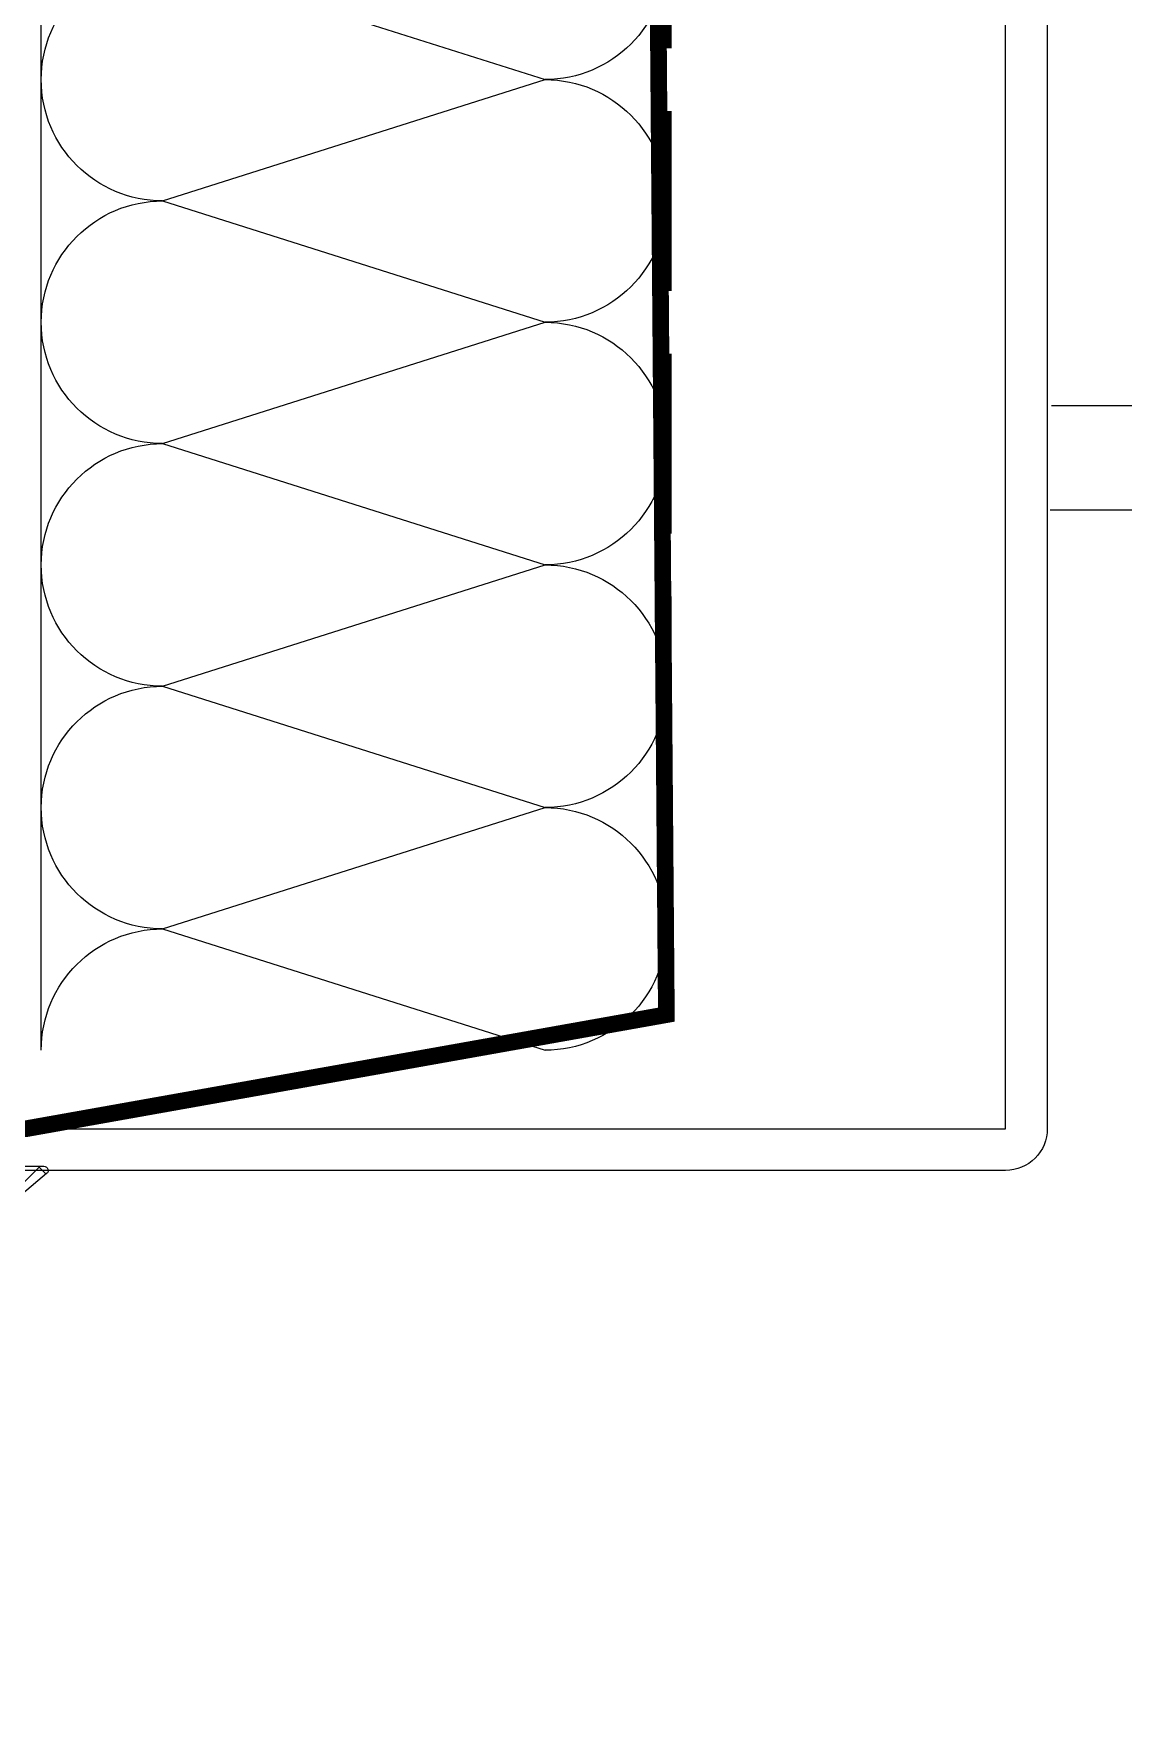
# Model space of a CAD drawing. Header units: inches. Extents: x 21 to 38546, y 13 to 15001.
# Drawn here: x 5743.96 to 5749.19, y 960.81 to 968.87 of the extents above; entities that cross this region are included whole.
import ezdxf

# ---------------------------------------------------------------- set-up
doc = ezdxf.new("R2010")
doc.units = ezdxf.units.IN
doc.header["$MEASUREMENT"] = 0
doc.set_wipeout_variables(frame=1)
for name, pattern in [('DASHDOT', [1, 0.5, -0.25, 0, -0.25]), ('DASHED2', [0.375, 0.25, -0.125]), ('HIDDEN', [9.525, 6.35, -3.175])]:
    doc.linetypes.add(name, pattern=pattern)
for name, color, linetype, lineweight in [('Z_MİM_-KM-GLAZ', 8, 'Continuous', 25), ('Z_MİM_-KM-IRON-09', 8, 'Continuous', 25), ('Z_MİM_-KM-PAINT', 8, 'Continuous', 25), ('Z_MİM_-KM-PATTERN-00', 8, 'Continuous', 25), ('Z_MİM_-KM-PAVEMENT', 8, 'Continuous', 25), ('Z_MİM_-KM-STRS', 8, 'Continuous', 25), ('Z_MİM_-KM-WALL-PLASTER', 8, 'Continuous', 25), ('Z_MİM_00', 8, 'Continuous', 25), ('Z_MİM_2-0', 8, 'Continuous', 25), ('Z_MİM_3-1', 8, 'DASHED2', 25), ('Z_MİM_AX', 8, 'DASHDOT', 25), ('Z_MİM_fitiller_k', 8, 'Continuous', 25), ('Z_MİM_MYM Taşyünü', 8, 'Continuous', 25), ('Z_MİM_MYM_alüminyum levha', 8, 'Continuous', 25), ('Z_MİM_MYM_MEMBRAN_', 8, 'HIDDEN', 25), ('Z_MİM_MYM_taşyünü', 8, 'Continuous', 25), ('Z_MİM_OL', 8, 'Continuous', 25)]:
    doc.layers.add(name, color=color, linetype=linetype, lineweight=lineweight)

# ---------------------------------------------------------------- blocks, each defined once
blk = doc.blocks.new('TRETUVAR')
at = {"layer": 'Z_MİM_-KM-PATTERN-00'}
h = blk.add_hatch(dxfattribs=at)
h.set_pattern_fill('AR-B816', color=256, scale=0.3, angle=90)
h.set_pattern_definition([(90, (21322.77, 490.03), (-60.96, 4e-15), []), (180, (21322.77, 490.03), (-60.96, -60.96), [60.96, -60.96])])
h.paths.add_polyline_path([(22632.7717, 2700.0323), (19252.7715, 2700.0323), (19252.7715, 2750.0322), (19097.7717, 2750.0323), (19097.7717, 2610.0323), (22542.7717, 2610.0323), (22542.7717, 2080.1297), (22697.7717, 2080.1297), (22697.7717, 1460.1297), (22542.7717, 1460.1297), (22542.7717, 980.0317), (21222.7713, 980.0317), (21222.7713, 590.0317), (20152.7722, 590.0317), (20152.7722, 980.0317), (19012.7715, 980.0317), (19012.7747, 1635.0312), (18722.7715, 1635.0312), (18722.7718, 2610.0323), (18807.7717, 2610.0323), (18807.7717, 2750.0323), (18632.7718, 2750.0323), (18632.7715, 1545.0312), (18922.7743, 1545.0312), (18922.7711, 890.0317), (19882.7722, 890.0317), (19882.7722, 665.0172), (20022.7506, 665.0334), (20022.7705, 490.0317), (21322.7713, 490.0317), (21322.7713, 890.0317), (22632.7717, 890.0317), (22632.7717, 1220.1297), (22797.7717, 1220.1297), (22797.7717, 2180.1297), (22632.7717, 2180.1297)])
h.paths.add_polyline_path([(19082.7717, 2750.0323), (18822.7717, 2750.0323), (18822.7717, 2610.0323), (19082.7717, 2610.0323)], flags=16)
at = {"layer": 'Z_MİM_-KM-PAVEMENT'}
blk.add_lwpolyline([(22542.7717, 1460.1297), (22542.7717, 980.0317), (21222.7713, 980.0317), (21222.7713, 590.0317), (20152.7722, 590.0317), (20152.7722, 980.0317), (19012.7715, 980.0317), (19012.7747, 1635.0312), (18722.7715, 1635.0312), (18722.7718, 2610.0323), (22542.7717, 2610.0323), (22542.7717, 2080.1297), (22697.7717, 2080.1297), (22697.7717, 1460.1297)], close=True, dxfattribs=at)
blk = doc.blocks.new('VD')
at = {"layer": 'Z_MİM_2-0', "extrusion": (0.950035, -0.312144, 0), "elevation": -4.976}
blk.add_lwpolyline([(10.179, 0), (15.145, 0)], dxfattribs=at)
at = {"layer": 'Z_MİM_2-0', "extrusion": (0.932972, 0.359948, 0), "elevation": 5.738}
blk.add_lwpolyline([(14.873, 0), (10.567, 0)], dxfattribs=at)
at = {"layer": 'Z_MİM_2-0'}
blk.add_lwpolyline([(-1.734, 13.003), (1.724, 13.579)], dxfattribs=at)
at = {"layer": 'Z_MİM_2-0', "extrusion": (0.164399, -0.986394, 0)}
for points, elevation in [([(-0.174, 0), (4.084, 0)], -11.73), ([(3.854, 0), (-0.404, 0)], -10.349), ([(3.624, 0), (-0.634, 0)], -8.968), ([(3.393, 0), (-0.864, 0)], -7.587), ([(3.163, 0), (-1.095, 0)], -6.206), ([(2.933, 0), (-1.325, 0)], -4.825), ([(2.703, 0), (-1.555, 0)], -3.444), ([(2.473, 0), (-1.785, 0)], -2.063)]:
    blk.add_lwpolyline(points, dxfattribs=dict(at, elevation=elevation))
at = {"layer": 'Z_MİM_2-0', "extrusion": (1, 0, 0)}
for points, elevation in [([(11.924, 0), (0.142, 0)], 1.55), ([(0.142, 0), (11.224, 0)], -1.55), ([(-2.725, 0), (-3.093, 0)], -0.451), ([(-3.093, 0), (-2.725, 0)], 0.451)]:
    blk.add_lwpolyline(points, dxfattribs=dict(at, elevation=elevation))
at = {"layer": 'Z_MİM_2-0', "extrusion": (0.065533, -0.99785, 0), "elevation": -0.902}
blk.add_lwpolyline([(-0.259, 0), (2.164, 0)], dxfattribs=at)
at = {"layer": 'Z_MİM_2-0', "extrusion": (0, 1, 0)}
for points, elevation in [([(4.1, 0), (-4.1, 0)], -0.058), ([(-0.451, 0), (0.451, 0)], -2.725)]:
    blk.add_lwpolyline(points, dxfattribs=dict(at, elevation=elevation))
at = {"layer": 'Z_MİM_2-0'}
for centre, start, end in [((-1.75, 0.142), 270, 0), ((1.75, 0.142), 180, 270)]:
    blk.add_arc(centre, 0.2, start, end, dxfattribs=at)
at = {"layer": 'Z_MİM_2-0', "extrusion": (0, 0, -1)}
for centre, radius, start, end in [((1.28, -0.058), 2.82, 290.35102, 0), ((-1.28, -0.058), 2.82, 180, 249.64898), ((0, 3.392), 6.5, 273.97611, 290.35102), ((0, 3.392), 6.5, 249.64898, 266.02389)]:
    blk.add_arc(centre, radius, start, end, dxfattribs=at)
at = {"layer": 'Z_MİM_3-1', "extrusion": (0.469472, -0.882948, 0)}
blk.add_lwpolyline([(-1.297, 0), (0, 0)], dxfattribs=at)
at = {"layer": 'Z_MİM_3-1', "extrusion": (-0.469472, -0.882948, 0), "elevation": 0}
blk.add_lwpolyline([(0, 0), (1.297, 0)], dxfattribs=at)
at = {"layer": 'Z_MİM_3-1'}
for points in [[(-2.2, -2.725), (-1.145, -0.609)], [(-0.637, -3.077), (-0.52, -0.609)], [(-0.468, -3.092), (-0.35, -0.609)], [(0.468, -3.092), (0.35, -0.609)], [(0.637, -3.077), (0.52, -0.609)], [(1.145, -0.609), (2.2, -2.725)]]:
    blk.add_lwpolyline(points, dxfattribs=at)
at = {"layer": 'Z_MİM_3-1', "extrusion": (0.998869, -0.047542, 0), "elevation": -1.06}
blk.add_lwpolyline([(-3.05, 0), (-0.66, 0)], dxfattribs=at)
at = {"layer": 'Z_MİM_3-1', "extrusion": (0, 1, 0), "elevation": -0.609}
blk.add_lwpolyline([(1.145, 0), (-1.145, 0)], dxfattribs=at)
at = {"layer": 'Z_MİM_3-1', "extrusion": (0.998869, 0.047542, 0), "elevation": 1.06}
blk.add_lwpolyline([(-3.05, 0), (-0.66, 0)], dxfattribs=at)
at = {"layer": 'Z_MİM_AX', "extrusion": (1, 0, 0), "elevation": 0}
blk.add_lwpolyline([(-7.108, 0), (19.942, 0)], dxfattribs=at)
blk = doc.blocks.new('*U82')
at = {"layer": 'Z_MİM_-KM-IRON-09'}
blk.add_lwpolyline([(0.3999, 20), (0.3999, 54.5), (5.3999, 54.5), (5.3999, 55), (-0.1001, 55), (-0.1001, 20), (0.3999, 20)], dxfattribs=at)
at = {"layer": 'Z_MİM_OL', "xscale": -0.1, "yscale": 0.1, "zscale": 0.1}
blk.add_blockref('VD', (4.0738, 54.5058), dxfattribs=at)
blk = doc.blocks.new('*U160')
at = {"layer": 'Z_MİM_MYM_taşyünü'}
for p, q in [((-140.748, 5.823), (-146.572, 24.177)), ((-140.748, 5.823), (-134.925, 24.177)), ((-129.101, 5.823), (-134.925, 24.177)), ((-129.101, 5.823), (-123.278, 24.177)), ((-117.454, 5.823), (-123.278, 24.177)), ((-117.454, 5.823), (-111.631, 24.177)), ((-105.807, 5.823), (-111.631, 24.177)), ((-105.807, 5.823), (-99.984, 24.177)), ((-94.16, 5.823), (-99.984, 24.177)), ((-146.572, 0), (-134.925, 0)), ((-134.925, 0), (-123.278, 0)), ((-123.278, 0), (-111.631, 0)), ((-111.631, 0), (-99.984, 0)), ((-99.984, 0), (-88.337, 0))]:
    blk.add_line(p, q, dxfattribs=at)
at = {"layer": 'Z_MİM_MYM_taşyünü', "const_width": 0.5}
for points in [[(-145.072, 30), (-136.425, 30)], [(-133.425, 30), (-124.778, 30)], [(-121.778, 30), (-113.131, 30)], [(-110.131, 30), (-101.484, 30)], [(-98.484, 30), (-89.837, 30)]]:
    blk.add_lwpolyline(points, dxfattribs=at)
at = {"layer": 'Z_MİM_MYM_taşyünü'}
for centre, start, end in [((-140.748, 24.177), 90, 180), ((-140.748, 24.177), 360, 90), ((-129.101, 24.177), 90, 180), ((-129.101, 24.177), 360, 90), ((-117.454, 24.177), 90, 180), ((-117.454, 24.177), 360, 90), ((-105.807, 24.177), 90, 180), ((-105.807, 24.177), 360, 90), ((-94.16, 24.177), 90, 180), ((-146.572, 5.823), 270, 0), ((-134.925, 5.823), 180, 270), ((-134.925, 5.823), 270, 0), ((-123.278, 5.823), 180, 270), ((-123.278, 5.823), 270, 0), ((-111.631, 5.823), 180, 270), ((-111.631, 5.823), 270, 0), ((-99.984, 5.823), 180, 270), ((-99.984, 5.823), 270, 0)]:
    blk.add_arc(centre, 5.823, start, end, dxfattribs=at)
blk = doc.blocks.new('-KM-AL1 150_900')
blk.add_wipeout([(151.4879, -34.02), (151.7258, -15.4799), (149.45, -15.45), (149.45, 7.15), (9.45, 7.15), (9.45, -15.45), (7.3978, -15.45), (7.5673, -34.0611)])
at = {"layer": 'Z_MİM_fitiller_k'}
h = blk.add_hatch(dxfattribs=at)
h.set_pattern_fill('ANSI37', color=256, scale=0.05)
h.set_pattern_definition([(45, (45.00172, -18.45002), (-0.1122532, 0.1122532), []), (135, (45.00172, -18.45002), (-0.1122532, -0.1122532), [])])
h.paths.add_polyline_path([(146.3104, -30.45, -0.414214), (146.3304, -30.47), (146.3304, -31.38, -0.668179), (146.2963, -31.3942), (146.258, -31.3559, 0.414214), (146.2297, -31.3559), (146.1914, -31.3942, -0.414214), (146.1631, -31.3942), (146.1227, -31.3537, 0.427607), (146.0938, -31.3544, -0.210768), (145.9904, -31.4), (145.6987, -31.4, -0.668179), (145.6846, -31.3659), (145.7558, -31.2947, -0.198912), (145.7911, -31.28), (145.9904, -31.28, 1.650385), (145.974, -31.2486, -0.245393), (145.933, -31.27), (145.7633, -31.27, 0.198912), (145.7491, -31.2759), (145.6308, -31.3942, -0.414214), (145.6025, -31.3942), (145.5643, -31.3559, 0.414214), (145.536, -31.3559), (145.4977, -31.3942, -0.414214), (145.4694, -31.3942), (145.4311, -31.3559, 0.414214), (145.4028, -31.3559), (145.3646, -31.3942, -0.668179), (145.3304, -31.38), (145.3304, -30.47, -0.414214), (145.3504, -30.45), (145.6204, -30.45, 0.414214), (145.6404, -30.43), (145.6404, -30.33, 0.414214), (145.6204, -30.31), (145.5887, -30.31, -0.668179), (145.5746, -30.2759), (145.6546, -30.1959, -0.198912), (145.6687, -30.19), (145.9921, -30.19, -0.198912), (146.0063, -30.1959), (146.0863, -30.2759, -0.668179), (146.0721, -30.31), (146.0404, -30.31, 0.414214), (146.0204, -30.33), (146.0204, -30.43, 0.414214), (146.0404, -30.45)])
h.paths.add_polyline_path([(146.0295, -30.63), (145.6313, -30.63, 0.388879), (145.5616, -30.6939), (145.5371, -30.9739, 0.440011), (145.6068, -31.05), (146.054, -31.05, 0.440011), (146.1238, -30.9739), (146.0993, -30.6939, 0.388879)], flags=16)
h.paths.add_polyline_path([(145.9404, -30.43, -0.414214), (145.9204, -30.45), (145.7404, -30.45, -0.414214), (145.7204, -30.43), (145.7204, -30.33, -0.414214), (145.7404, -30.31), (145.9204, -30.31, -0.414214), (145.9404, -30.33)], flags=16)
h.paths.add_polyline_path([(145.9848, -34.1441), (146.0231, -34.1059, -0.414214), (146.0514, -34.1059), (146.0897, -34.1441, 0.414214), (146.118, -34.1441), (146.1563, -34.1059, -0.57735), (146.1897, -34.1148), (146.2076, -34.1815, 0.493145), (146.3542, -34.2422), (146.5959, -34.1027, -0.131652), (146.6059, -34.1), (146.6997, -34.1, -0.700208), (146.7126, -34.1353), (146.3432, -34.4453, -0.176327), (146.3303, -34.45), (145.9004, -34.45, 0.414214), (145.8804, -34.47), (145.8804, -34.57, 0.414214), (145.9004, -34.59), (145.9321, -34.59, -0.668179), (145.9463, -34.6241), (145.8663, -34.7041, -0.198912), (145.8521, -34.71), (145.5287, -34.71, -0.198912), (145.5146, -34.7041), (145.4346, -34.6241, -0.668179), (145.4487, -34.59), (145.4804, -34.59, 0.414214), (145.5004, -34.57), (145.5004, -34.47, 0.414214), (145.4804, -34.45), (145.2104, -34.45, -0.414214), (145.1904, -34.43), (145.1904, -34.12, -0.668179), (145.2246, -34.1059), (145.2628, -34.1441, 0.414214), (145.2911, -34.1441), (145.3294, -34.1059, -0.414214), (145.3577, -34.1059), (145.3981, -34.1463, 0.427607), (145.427, -34.1456, -0.210768), (145.5304, -34.1), (145.8221, -34.1, -0.668179), (145.8363, -34.1341), (145.7651, -34.2054, -0.198912), (145.7297, -34.22), (145.5304, -34.22, 1.650385), (145.5468, -34.2514, -0.245393), (145.5879, -34.23), (145.7576, -34.23, 0.198912), (145.7717, -34.2241), (145.89, -34.1059, -0.414214), (145.9183, -34.1059), (145.9566, -34.1441, 0.414214)])
h.paths.add_polyline_path([(145.7804, -34.45), (145.6004, -34.45, 0.414214), (145.5804, -34.47), (145.5804, -34.57, 0.414214), (145.6004, -34.59), (145.7804, -34.59, 0.414214), (145.8004, -34.57), (145.8004, -34.47, 0.414214)], flags=16)
at = {"layer": 'Z_MİM_fitiller_k', "linetype": 'Continuous', "flags": 128}
blk.add_lwpolyline([(146.6059, -34.1), (146.6997, -34.1, -0.700208), (146.7126, -34.1353), (146.3432, -34.4453, -0.176327)], format="xyb", dxfattribs=at)
at = {"layer": 'Z_MİM_MYM_alüminyum levha', "elevation": 0.0016}
blk.add_lwpolyline([(151.5149, -15.7805, 0.414214), (151.5149, -15.7805), (151.5149, -20.3918), (151.5149, -33.9197, -0.414214), (151.3149, -34.1197), (144.7488, -34.1197), (144.7488, -33.9197), (151.3149, -33.9197, 0.414214), (151.3149, -33.9197), (151.3149, -20.3918), (151.3149, -15.7805, -0.000012), (151.3149, -15.7805), (151.5149, -15.7805)], format="xyb", dxfattribs=at)
at = {"layer": 'Z_MİM_MYM_MEMBRAN_', "ltscale": 20, "const_width": 0.08}
blk.add_lwpolyline([(144.9132, -33.9197), (146.6132, -33.9197), (149.6867, -33.3721), (149.6867, -33.3721), (149.5404, -15.4647), (150.6258, -15.45), (151.1258, -15.45)], dxfattribs=at)
at = {"layer": 'Z_MİM_MYM Taşyünü', "xscale": -0.1, "yscale": 0.1, "zscale": 0.1, "rotation": 270}
blk.add_blockref('*U160', (146.6867, -18.8855), dxfattribs=at)

msp = doc.modelspace()

# ---------------------------------------------------------------- linework, layer by layer
at = {"layer": 'Z_MİM_-KM-PAINT'}
msp.add_lwpolyline([(4657.2571, 1293.0577), (4657.2571, 966.5831), (3316.2576, 966.5831), (3316.2576, 1621.5832), (3026.2581, 1621.5834), (3026.2581, 2597.5843), (6847.2581, 2597.5843), (6847.2581, 966.5831), (5326.257, 966.5831), (5326.257, 1293.0577)], dxfattribs=at)
at = {"layer": 'Z_MİM_-KM-WALL-PLASTER'}
msp.add_lwpolyline([(4656.7571, 1293.0577), (4656.7571, 967.0831), (3316.7576, 967.0831), (3316.7576, 1622.0832), (3026.7581, 1622.0834), (3026.7581, 2597.0843), (6846.7581, 2597.0843), (6846.7581, 967.0831), (5326.757, 967.0831), (5326.757, 1293.0577)], dxfattribs=at)

# ---------------------------------------------------------------- block references
at = {"layer": 'Z_MİM_-KM-STRS'}
msp.add_blockref('TRETUVAR', (-15696.014, -12.9486), dxfattribs=at)
at = {"layer": 'Z_MİM_00'}
msp.add_blockref('*U82', (5741.2141, 912.0831), dxfattribs=at)

# ---------------------------------------------------------------- next in the draw order: block references
at = {"layer": 'Z_MİM_-KM-GLAZ'}
msp.add_blockref('-KM-AL1 150_900', (5597.3078, 997.5331), dxfattribs=at)

doc.saveas('drawing.dxf')
